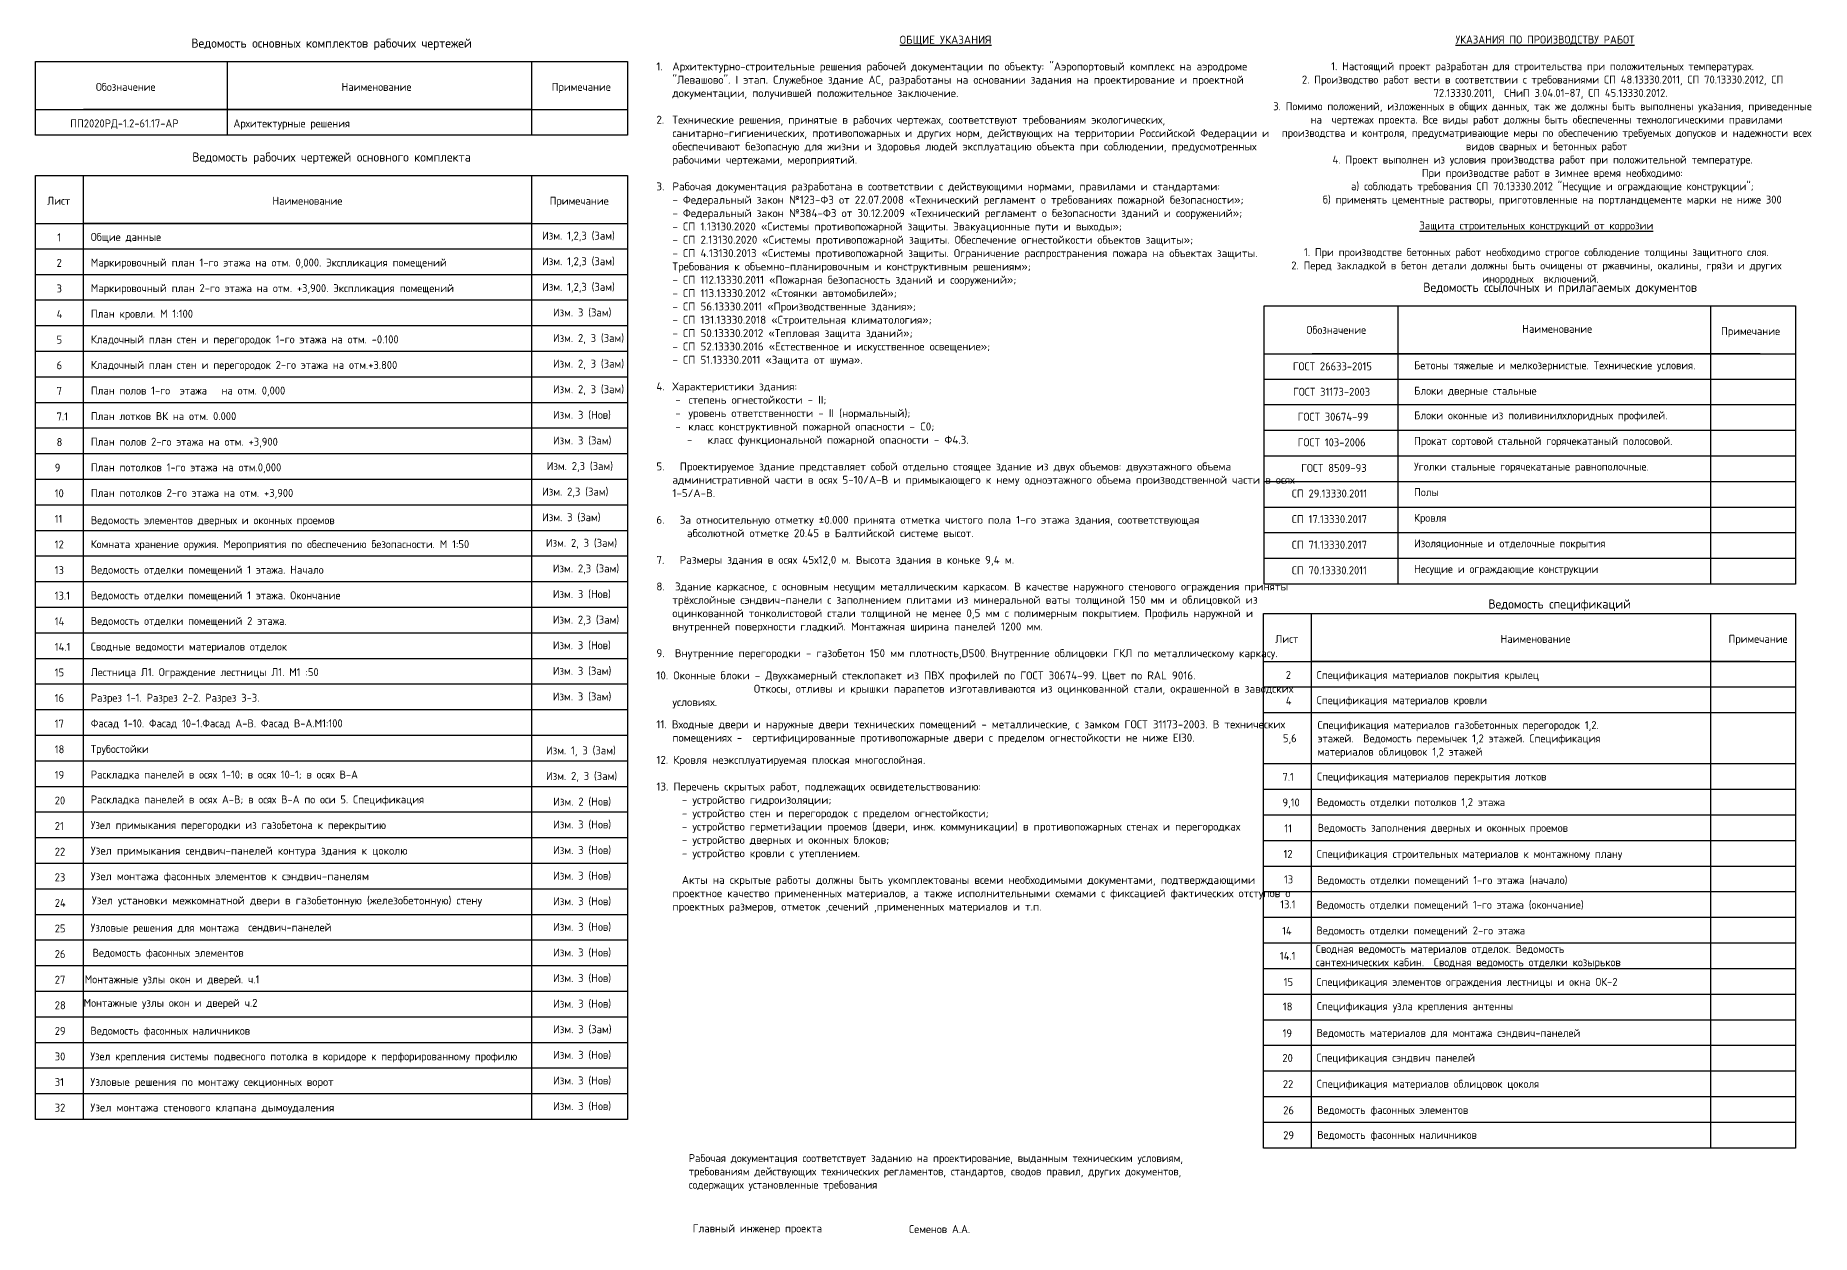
# Model space of a CAD drawing. Header units: inches. Extents: x 2502 to 57995, y 2551 to 40018.
import ezdxf
from ezdxf.enums import TextEntityAlignment as Align

# ---------------------------------------------------------------- set-up
doc = ezdxf.new("R2010")
doc.units = ezdxf.units.IN
doc.header["$MEASUREMENT"] = 0
doc.layers.get('0').update_dxf_attribs({"color": 1, "linetype": 'CONTINUOUS'})
doc.layers.add('A-FLOR-IDEN', color=250, linetype='CONTINUOUS')
doc.layers.add('Линии', color=7, linetype='CONTINUOUS', lineweight=9)
doc.styles.add('GOST-2.304_Type-B', font='GOST_Common.ttf')

msp = doc.modelspace()

# ---------------------------------------------------------------- linework, layer by layer
at = {"layer": 'Линии', "lineweight": 25}
for p, q in [((2502, 39203), (21002, 39203)), ((2502, 37703), (2502, 39203)), ((8502, 37703), (8502, 39203)), ((18002, 39203), (18002, 37703)), ((21002, 39203), (21002, 37703)), ((2502, 37703), (21002, 37703)), ((2502, 36903), (2502, 37703)), ((18002, 37703), (4002, 37703)), ((8502, 36903), (8502, 37703)), ((18002, 37703), (18002, 36903)), ((21002, 37703), (21002, 36903)), ((21002, 36903), (2502, 36903)), ((2502, 35643), (21002, 35643)), ((2502, 34143), (2502, 35643)), ((4002, 34143), (4002, 35643)), ((18002, 35643), (18002, 34143)), ((21002, 35643), (21002, 34143)), ((2502, 34143), (21002, 34143)), ((2502, 6143), (2502, 34143)), ((18002, 34143), (4002, 34143)), ((4002, 6143), (4002, 34143)), ((18002, 34143), (18002, 6143)), ((21002, 34143), (21002, 6143)), ((21002, 33343), (2502, 33343)), ((21002, 32543), (2502, 32543)), ((21002, 31743), (2502, 31743)), ((40891, 31572), (57498, 31572)), ((40891, 30072), (40891, 31572)), ((45077, 30072), (45077, 31572)), ((54838, 31572), (54838, 30072)), ((57498, 31572), (57498, 30072)), ((21002, 30943), (2502, 30943)), ((21002, 30143), (2502, 30143)), ((40891, 30072), (57498, 30072)), ((40891, 22872), (40891, 30072)), ((56391, 30072), (42391, 30072)), ((45077, 22872), (45077, 30072)), ((54838, 30072), (54838, 22872)), ((57498, 30072), (57498, 22872)), ((21002, 29343), (2502, 29343)), ((57498, 29272), (40891, 29272)), ((21002, 28543), (2502, 28543)), ((57498, 28472), (40891, 28472)), ((21002, 27743), (2502, 27743)), ((21002, 27743), (2502, 27743)), ((57498, 27672), (40891, 27672)), ((21002, 26943), (2502, 26943)), ((57498, 26872), (40891, 26872)), ((21002, 26143), (2502, 26143)), ((57498, 26072), (40891, 26072)), ((21002, 25343), (2502, 25343)), ((57498, 25272), (40891, 25272)), ((21002, 24543), (2502, 24543)), ((57498, 24472), (40891, 24472)), ((21002, 23743), (2502, 23743)), ((57498, 23672), (40891, 23672)), ((21002, 22943), (2502, 22943)), ((57498, 22872), (40891, 22872)), ((21002, 22143), (2502, 22143)), ((40876, 21953), (57498, 21953)), ((40876, 20453), (40876, 21953)), ((42376, 20453), (42376, 21953)), ((54838, 21953), (54838, 20453)), ((57498, 21953), (57498, 20453)), ((21002, 21343), (2502, 21343)), ((21002, 20543), (2502, 20543)), ((40876, 20453), (57498, 20453)), ((40876, 5253), (40876, 20453)), ((56376, 20453), (42376, 20453)), ((42376, 5253), (42376, 20453)), ((54838, 20453), (54838, 5253)), ((57498, 20453), (57498, 5253)), ((21002, 19743), (2502, 19743)), ((57498, 19653), (40876, 19653)), ((21002, 18943), (2502, 18943)), ((57498, 18853), (40876, 18853)), ((21002, 18143), (2502, 18143)), ((21002, 17343), (2502, 17343)), ((57498, 17253), (40876, 17253)), ((57498, 17253), (40876, 17253)), ((57498, 17253), (40876, 17253)), ((21002, 16543), (2502, 16543)), ((57498, 16453), (40876, 16453)), ((57498, 16453), (40876, 16453)), ((57498, 16453), (40876, 16453)), ((57498, 16453), (40876, 16453)), ((57498, 16453), (40876, 16453)), ((57498, 16453), (40876, 16453)), ((21002, 15743), (2502, 15743)), ((57498, 15653), (40876, 15653)), ((57498, 15653), (40876, 15653)), ((57498, 15653), (40876, 15653)), ((57498, 15653), (40876, 15653)), ((57498, 15653), (40876, 15653)), ((57498, 15653), (40876, 15653)), ((57498, 15653), (40876, 15653)), ((21002, 14943), (2502, 14943)), ((57498, 14853), (40876, 14853)), ((57498, 14853), (40876, 14853)), ((57498, 14853), (40876, 14853)), ((57498, 14853), (40876, 14853)), ((57498, 14853), (40876, 14853)), ((57498, 14853), (40876, 14853)), ((21002, 14143), (2502, 14143)), ((57498, 14053), (40876, 14053)), ((57498, 14053), (40876, 14053)), ((57498, 14053), (40876, 14053)), ((57498, 14053), (40876, 14053)), ((57498, 14053), (40876, 14053)), ((57498, 14053), (40876, 14053)), ((57498, 14053), (40876, 14053)), ((21002, 13343), (2502, 13343)), ((57498, 13253), (40876, 13253)), ((57498, 13253), (40876, 13253)), ((57498, 13253), (40876, 13253)), ((57498, 13253), (40876, 13253)), ((57498, 13253), (40876, 13253)), ((57498, 13253), (40876, 13253)), ((21002, 12543), (2502, 12543)), ((21002, 12543), (2502, 12543)), ((57498, 12453), (40876, 12453)), ((57498, 12453), (40876, 12453)), ((57498, 12453), (40876, 12453)), ((57498, 12453), (40876, 12453)), ((57498, 12453), (40876, 12453)), ((57498, 12453), (40876, 12453)), ((57498, 12453), (40876, 12453)), ((21002, 11743), (2502, 11743)), ((57498, 11653), (40876, 11653)), ((57498, 11653), (40876, 11653)), ((57498, 11653), (40876, 11653)), ((57498, 11653), (40876, 11653)), ((57498, 11653), (40876, 11653)), ((57498, 11653), (40876, 11653)), ((21002, 10943), (2502, 10943)), ((57498, 10853), (40876, 10853)), ((57498, 10853), (40876, 10853)), ((57498, 10853), (40876, 10853)), ((57498, 10853), (40876, 10853)), ((57498, 10853), (40876, 10853)), ((57498, 10853), (40876, 10853)), ((57498, 10853), (40876, 10853)), ((21002, 10143), (2502, 10143)), ((57498, 10053), (40876, 10053)), ((57498, 10053), (40876, 10053)), ((57498, 10053), (40876, 10053)), ((57498, 10053), (40876, 10053)), ((57498, 10053), (40876, 10053)), ((57498, 10053), (40876, 10053)), ((21002, 9343), (2502, 9343)), ((57498, 9253), (40876, 9253)), ((57498, 9253), (40876, 9253)), ((57498, 9253), (40876, 9253)), ((57498, 9253), (40876, 9253)), ((57498, 9253), (40876, 9253)), ((57498, 9253), (40876, 9253)), ((57498, 9253), (40876, 9253)), ((21002, 8543), (2502, 8543)), ((57498, 8453), (40876, 8453)), ((57498, 8453), (40876, 8453)), ((57498, 8453), (40876, 8453)), ((57498, 8453), (40876, 8453)), ((57498, 8453), (40876, 8453)), ((57498, 8453), (40876, 8453)), ((21002, 7743), (2502, 7743)), ((57498, 7653), (40876, 7653)), ((57498, 7653), (40876, 7653)), ((57498, 7653), (40876, 7653)), ((57498, 7653), (40876, 7653)), ((57498, 7653), (40876, 7653)), ((57498, 7653), (40876, 7653)), ((57498, 7653), (40876, 7653)), ((57498, 7653), (40876, 7653)), ((57498, 7653), (40876, 7653)), ((57498, 7653), (40876, 7653)), ((57498, 7653), (40876, 7653)), ((57498, 7653), (40876, 7653)), ((57498, 7653), (40876, 7653)), ((57498, 7653), (40876, 7653)), ((21002, 6943), (2502, 6943)), ((57498, 6853), (40876, 6853)), ((57498, 6853), (40876, 6853)), ((57498, 6853), (40876, 6853)), ((57498, 6853), (40876, 6853)), ((57498, 6853), (40876, 6853)), ((57498, 6853), (40876, 6853)), ((21002, 6143), (2502, 6143)), ((57498, 6053), (40876, 6053)), ((57498, 6053), (40876, 6053)), ((57498, 6053), (40876, 6053)), ((57498, 6053), (40876, 6053)), ((57498, 6053), (40876, 6053)), ((57498, 6053), (40876, 6053)), ((57498, 6053), (40876, 6053)), ((57498, 5253), (40876, 5253)), ((57498, 5253), (40876, 5253)), ((57498, 5253), (40876, 5253)), ((57498, 5253), (40876, 5253)), ((57498, 5253), (40876, 5253)), ((57498, 5253), (40876, 5253)), ((57498, 5253), (40876, 5253))]:
    msp.add_line(p, q, dxfattribs=at)

# ---------------------------------------------------------------- texts
at = {"color": 0, "insert": (21902, 40011), "char_height": 250, "width": 18075.78, "attachment_point": 1, "style": 'GOST-2.304_Type-B'}
msp.add_mtext('\\pxqc;{\\fISOCPEUR|b0|i0|c204|p34;\\L\\C256;\\c0;ОБЩИЕ УКАЗАНИЯ\\P\\pq*;\\P\\pi-2,l2,t2;\\fISOCPEUR|b0|i0|c0|p34;\\l1.^I\\fISOCPEUR|b0|i0|c204|p34;Архитектурно\\fISOCPEUR|b0|i0|c0|p34;-\\fISOCPEUR|b0|i0|c204|p34;строительные решения рабочей документации по объекту\\fISOCPEUR|b0|i0|c0|p34;: \\fISOCPEUR|b0|i0|c204|p34;"Аэропортовый комплекс на аэродроме "Левашово". I этап. Служебное здание АС, разработаны на основании задания на проектирование и проектной документации, получившей положительное заключение.\\P\\pi0,l0,qc,tz;\\P\\pi-2,l2,q*,t2;2.^IТехнические решения, принятые в рабочих чертежах, соответствуют требованиям экологических, санитарно-гигиенических, противопожарных и других норм, действующих на территории Российской Федерации и обеспечивают безопасную для жизни и здоровья людей эксплуатацию объекта при соблюдении, предусмотренных рабочими чертежами, мероприятий.\\P\\pi0,l0,qc,tz;\\P\\pi-2,l2,q*,t2;3.^IРабочая документация разработана в соответствии с действующими нормами, правилами и стандартами: \\P\\pi0,tz;- Федеральный закон №123-ФЗ от 22.07.2008 «Технический регламент о требованиях пожарной безопасности»;\\P- Федеральный закон №384-ФЗ от 30.12.2009 «Технический регламент о безопасности зданий и сооружений»;\\P- СП 1.13130.2020 «Системы противопожарной защиты. Эвакуационные пути и выходы»;\\P- СП 2.13130.2020 «Системы противопожарной защиты. Обеспечение огнестойкости объектов защиты»;\\P- СП 4.13130.2013 «Системы противопожарной защиты. Ограничение распространения пожара на объектах защиты. Требования к объемно-планировочным и конструктивным решениям»;\\P- СП 112.13330.2011 «Пожарная безопасность зданий и сооружений»;\\P- СП 113.13330.2012 «Стоянки автомобилей»;\\P- СП 56.13330.2011 «Производственные здания»;\\P- СП 131.13330.2018 «Строительная климатология»;\\P- СП 50.13330.2012 «Тепловая защита зданий»;\\P- СП 52.13330.2016 «Естественное и искусственное освещение»;\\P- СП 51.13330.2011 «Защита от шума».\\P\\pi1.1833,l0; \\P\\pi-2,l2,t2;4.^IХарактеристики здания: \\P\\pi2.3625,l0,tz;-^Iстепень огнестойкости - II; \\P-^Iуровень ответственности - II (нормальный);\\P-^Iкласс конструктивной пожарной опасности - C0; \\P\\pi0;      -   класс функциональной пожарной опасности - Ф4.3.\\P\\P\\pi-2,l2;5.   Проектируемое здание представляет собой отдельно стоящее здание из двух объемов: двухэтажного объема административной части в осях 5-10/А-В и примыкающего к нему одноэтажного объема производственной части в осях 1-5/А-В.\\P\\pi0,l0;\\P6.   За относительную отметку %%P0.000 принята отметка чистого пола 1-го этажа здания, соответствующая  \\P      абсолютной отметке 20.45 в Балтийской системе высот.\\P\\P7.   Размеры здания в осях 45х12,0 м. Высота здания в коньке 9,4 м. \\P\\P\\pi-2,l2;8.  Здание каркасное, с основным несущим металлическим каркасом. В качестве наружного стенового ограждения приняты трёхслойные сэндвич-панели с заполнением плитами из минеральной ваты толщиной 150 мм и облицовкой из оцинкованной тонколистовой стали толщиной не менее 0,5 мм с полимерным покрытием. Профиль наружной и внутренней поверхности гладкий. Монтажная ширина панелей 1200 мм.\\P\\P\\pi0,l0,b0.25,a0.25;9.  Внутренние перегородки - газобетон \\fISOCPEUR|b0|i0|c0|p34;150 \\fISOCPEUR|b0|i0|c204|p34;мм плотность,\\fISOCPEUR|b0|i0|c0|p34;D500\\fISOCPEUR|b0|i0|c204|p34;\\H0.66667x;.\\fISOCPEUR|b0|i0|c0|p34; \\fISOCPEUR|b0|i0|c204|p34;\\H1.49999x;Внутренние облицовки ГКЛ по металлическому каркасу.\\P\\H0.66667x;\\P\\pi-2,l2;\\H1.5x;10. Оконные блоки - Двухкамерный стеклопакет из ПВХ профилей по ГОСТ 30674-99. Цвет по \\fISOCPEUR|b0|i0|c0|p34;RAL 9016.\\fISOCPEUR|b0|i0|c204|p34;                                     Откосы, отливы и крышки парапетов изготавливаются из оцинкованной стали, окрашенной в заводских условиях. \\P\\H0.66667x;\\P\\H1.5x;11. Входные двери и наружные двери технических помещений - металлические, с замком ГОСТ 31173-2003. В технических помещениях -  сертифицированные противопожарные двери с пределом огнестойкости не ниже EI30. \\P\\H0.66667x;\\P\\H1.5x;12. Кровля неэксплуатируемая плоская многослойная.\\P\\P13. Перечень скрытых работ, подлежащих освидетельствованию:\\P     - устройство гидроизоляции;\\P     - устройство стен и перегородок с пределом огнестойкости;\\P     - устройство герметизации проемов (двери, инж. коммуникации) в противопожарных стенах и перегородках\\P     - устройство дверных и оконных блоков;\\P     - устройство кровли с утеплением.\\P\\pi0,l0,b0,a0;\\P\\pi-2,l2,b0.25,a0.25;     Акты на скрытые работы должны быть укомплектованы всеми необходимыми документами, подтверждающими проектное качество примененных материалов, а также исполнительными схемами с фиксацией фактических отступов о проектных размеров, отметок ,сечений ,примененных материалов и т.п.}', dxfattribs=at)
at = {"layer": 'A-FLOR-IDEN', "style": 'GOST-2.304_Type-B'}
for s, p in [('Ведомость основных комплектов рабочих чертежей', (11752, 39779)), ('Ведомость рабочих чертежей основного комплекта', (11752, 36220)), ('Ведомость ссылочных и прилагаемых документов', (50141, 32149))]:
    msp.add_text(s, height=285.71, dxfattribs=at).set_placement(p, align=Align.MIDDLE_CENTER)
for s, p in [('ПП2020РД-1.2-61.17-АР', (3588, 37147)), ('Архитектурные решения', (8687, 37147)), ('ГОСТ 26633-2015', (41790, 29555)), ('Бетоны тяжелые и мелкозернистые. Технические условия.', (45578, 29586)), ('ГОСТ 31173-2003', (41798, 28760)), ('Блоки дверные стальные', (45579, 28791)), ('ГОСТ 30674-99', (41943, 27980)), ('Блоки оконные из поливинилхлоридных профилей.', (45578, 28022)), ('ГОСТ 103-2006', (41943, 27180)), ('Прокат сортовой стальной горячекатаный полосовой. ', (45578, 27222)), ('Уголки стальные горячекатаные равнополочные. ', (45578, 26422)), ('ГОСТ 8509-93', (42051, 26380)), ('СП 29.13330.2011', (41757, 25580)), ('Полы', (45578, 25622)), ('СП 17.13330.2017', (41757, 24780)), ('Кровля', (45578, 24822)), ('СП 71.13330.2017', (41757, 23980)), ('Изоляционные и отделочные покрытия', (45578, 24022)), ('СП 70.13330.2011', (41757, 23180)), ('Несущие и ограждающие конструкции', (45578, 23222))]:
    msp.add_text(s, height=250, dxfattribs=at).set_placement(p)
at = {"layer": 'A-FLOR-IDEN', "color": 0, "style": 'GOST-2.304_Type-B'}
msp.add_text('Ведомость спецификаций', height=285.71, dxfattribs=at).set_placement((50126, 22253), align=Align.MIDDLE_CENTER)
for s, p in [('Узловые решения для монтажа ', (6621, 12102)), ('Монтажные узлы окон и дверей. ч.1', (6768, 10490)), ('Монтажные узлы окон и дверей ч.2', (6721, 9755))]:
    msp.add_text(s, height=250, dxfattribs=at).set_placement(p, align=Align.MIDDLE)
at = {"layer": 'A-FLOR-IDEN', "color": 0, "char_height": 250, "attachment_point": 1, "style": 'GOST-2.304_Type-B'}
for s, insert, width in [('\\pxqc;{\\L УКАЗАНИЯ ПО ПРОИЗВОДСТВУ РАБОТ\\P\\pq*;}\\P1. Настоящий проект разработан для строительства при положительных температурах.\\P\\pi-2,l2;2. Производство работ вести в соответствии с требованиями СП 48.13330.2011, СП 70.13330.2012, СП 72.13330.2011,  СНиП 3.04.01-87, СП 45.13330.2012.\\P\\pi-1,l1;3. Помимо положений, изложенных в общих данных, так же должны быть выполнены указания, приведенные на  чертежах проекта. Все виды работ должны быть обеспеченны технологическими правилами производства и контроля, предусматривающие меры по обеспечению требуемых допусков и надежности всех видов сварных и бетонных работ\\P\\pi0,l0;4. Проект выполнен из условия производства работ при положительной температуре.\\P    При производстве работ в зимнее время необходимо:\\P    а) соблюдать требования СП 70.13330.2012 "Несущие и ограждающие конструкции";\\P    б) применять цементные растворы, приготовленные на портландцементе марки не ниже 300', (41082, 40016), 17020.87), ('Обозначение', (4388, 38537), 1956.12), ('Наименование', (12064, 38537), 1956.12), ('Примечание', (18632, 38537), 1956.12), ('Лист', (2868, 34978), 1956.12), ('Наименование', (9904, 34978), 1956.12), ('Примечание', (18567, 34978), 1956.12), ('Изм. 1,2,3 (Зам)', (18331, 33889), 2449.21), ('\\pxqc;{\\LЗащита строительных конструкций от коррозии\\P\\pq*;}\\P1. При производстве бетонных работ необходимо строгое соблюдение толщины защитного слоя.\\P\\pi-1,l1;2. Перед закладкой в бетон детали должны быть очищены от ржавчины, окалины, грязи и других инородных  включений.', (40979, 34207), 16839.17), ('1', (3183, 33838), 200.42), ('Общие данные', (4230, 33848), 9697.98), ('2', (3161, 33038), 200.42), ('Маркировочный план 1-го этажа на отм. 0,000. Экспликация помещений', (4230, 33048), 11831.62), ('Изм. 1,2,3 (Зам)', (18331, 33089), 2449.21), ('3', (3161, 32238), 254.34), ('Маркировочный план 2-го этажа на отм. +3,900. Экспликация помещений', (4230, 32248), 12607.71), ('Изм. 1,2,3 (Зам)', (18331, 32289), 2449.21), ('4', (3161, 31438), 200.42), ('План кровли. М 1:100', (4230, 31448), 9697.98), ('Изм. 3 (Зам)', (18670, 31489), 2449.21), ('5', (3161, 30638), 200.42), ('Кладочный план стен и перегородок 1-го этажа на отм. -0.100', (4230, 30648), 9697.98), ('Изм. 2, 3 (Зам)', (18670, 30689), 2449.21), ('Обозначение', (42213, 30944), 1956.12), ('Наименование', (48956, 30975), 1956.12), ('Примечание', (55168, 30907), 1956.12), ('6', (3161, 29838), 200.42), ('Кладочный план стен и перегородок 2-го этажа на отм.+3.800', (4230, 29848), 10949.49), ('Изм. 2, 3 (Зам)', (18670, 29889), 2449.21), ('7', (3161, 29038), 200.42), ('План полов 1-го  этажа   на отм. 0,000', (4230, 29048), 9697.98), ('Изм. 2, 3 (Зам)', (18670, 29089), 2449.21), ('Изм. 3 (Нов)', (18670, 28289), 2449.21), ('7.1', (3161, 28238), 200.42), ('План лотков ВК на отм. 0.000', (4230, 28248), 9697.98), ('8', (3161, 27438), 200.42), ('План полов 2-го этажа на отм. +3,900', (4230, 27448), 9697.98), ('Изм. 3 (Зам)', (18670, 27489), 2449.21), ('9', (3103, 26638), 200.42), ('План потолков 1-го этажа на отм.0,000', (4230, 26648), 9697.98), ('Изм. 2,3 (Зам)', (18476, 26689), 2449.21), ('10', (3103, 25838), 200.42), ('План потолков 2-го этажа на отм. +3,900', (4230, 25848), 9697.98), ('Изм. 2,3 (Зам)', (18331, 25889), 2449.21), ('11', (3103, 25038), 200.42), ('Ведомость элементов дверных и оконных проемов', (4230, 24996), 13324.19), ('Изм. 3 (Зам)', (18331, 25089), 2449.21), ('12', (3103, 24238), 466.08), ('Комната хранение оружия. Мероприятия по обеспечению безопасности. М 1:50', (4230, 24248), 13146.82), ('Изм. 2, 3 (Зам)', (18451, 24289), 2449.21), ('13', (3103, 23438), 466.08), ('Ведомость отделки помещений 1 этажа. Начало', (4230, 23448), 9697.98), ('Изм. 2,3 (Зам)', (18667, 23489), 2449.21), ('13.1', (3103, 22638), 466.08), ('Ведомость отделки помещений 1 этажа. Окончание', (4230, 22648), 9697.98), ('Изм. 3 (Нов)', (18667, 22689), 2449.21), ('14', (3103, 21838), 200.42), ('Ведомость отделки помещений 2 этажа. ', (4230, 21848), 9697.98), ('Изм. 2,3 (Зам)', (18667, 21889), 2449.21), ('Изм. 3 (Нов)', (18667, 21089), 2449.21), ('Лист', (41241, 21288), 1956.12), ('Наименование', (48277, 21288), 1956.12), ('Примечание', (55403, 21288), 1956.12), ('14.1', (3103, 21038), 200.42), ('Сводные ведомости материалов отделок', (4230, 21048), 9697.98), ('15', (3103, 20238), 200.42), ('Лестница Л1. Ограждение лестницы Л1. М1 :50', (4230, 20248), 9697.98), ('Изм. 3 (Зам)', (18667, 20289), 2449.21), ('2', (41568, 20164), 181.58), ('Спецификация материалов покрытия крылец', (42535, 20157), 9697.98), ('16', (3103, 19438), 200.42), ('Разрез 1-1. Разрез 2-2. Разрез 3-3.', (4230, 19448), 9697.98), ('Изм. 3 (Зам)', (18667, 19489), 2449.21), ('4', (41570, 19352), 181.58), ('Спецификация материалов кровли', (42535, 19371), 9697.98), ('17', (3103, 18638), 200.42), ('Фасад 1-10. Фасад 10-1.Фасад А-В. Фасад В-А.М1:100', (4230, 18648), 9697.98), ('Спецификация материалов газобетонных перегородок 1,2. этажей.  Ведомость перемычек 1,2 этажей. Спецификация материалов облицовок 1,2 этажей', (42562, 18595), 9697.98), ('18', (3103, 17838), 392.6), ('Трубостойки', (4230, 17848), 9697.98), ('Изм. 1, 3 (Зам)', (18454, 17803), 2449.21), ('5,6', (41480, 18182), 181.58), ('19', (3103, 17038), 392.6), ('Раскладка панелей в осях 1-10; в осях 10-1; в осях В-А', (4230, 17048), 9697.98), ('Изм. 2, 3 (Зам)', (18454, 17003), 2449.21), ('7.1', (41464, 16976), 181.58), ('Спецификация материалов перекрытия лотков', (42543, 16986), 9697.98), ('20', (3103, 16238), 392.6), ('Раскладка панелей в осях А-В; в осях В-А по оси 5. Спецификация ', (4230, 16271), 12016.52), ('Изм. 2 (Нов)', (18680, 16203), 2449.21), ('9,10', (41464, 16176), 181.58), ('Ведомость отделки потолков 1,2 этажа', (42543, 16186), 9697.98), ('21', (3103, 15438), 392.6), ('Узел примыкания перегородки из газобетона к перекрытию ', (4230, 15471), 12016.52), ('Изм. 3 (Нов)', (18676, 15489), 2449.21), ('11', (41524, 15365), 200.42), ('Ведомость заполнения дверных и оконных проемов', (42566, 15383), 13324.19), ('22', (3103, 14638), 392.6), ('{\\fISOCPEUR|b0|i0|c204|p34;\\C250;\\c2039583;Узел примыкания сендвич-панелей контура здания к цоколю}', (4230, 14671), 13146.82), ('Изм. 3 (Нов)', (18676, 14689), 2449.21), ('12', (41499, 14566), 181.58), ('Спецификация строительных материалов к монтажному плану', (42535, 14567), 9697.98), ('Изм. 3 (Нов)', (18676, 13889), 2449.21), ('23', (3103, 13838), 392.6), ('{\\fISOCPEUR|b0|i0|c204|p34;\\C250;\\c2039583;Узел монтажа фасонных элементов к сэндвич-панелям}', (4230, 13871), 13146.82), ('13', (41513, 13772), 200.42), ('Ведомость отделки помещений 1-го этажа (начало)', (42544, 13749), 9697.98), ('24', (3103, 13038), 392.6), ('{\\fISOCPEUR|b0|i0|c204|p34;\\C256;Узел установки межкомнатной двери в газобетонную (железобетонную) стену}', (4263, 13115), 16332.97), ('Изм. 3 (Нов)', (18676, 13089), 2449.21), ('13.1', (41395, 12992), 200.42), ('Ведомость отделки помещений 1-го этажа (окончание)', (42531, 12977), 9697.98), ('25', (3103, 12238), 392.6), ('сендвич-панелей', (9149, 12274), 16332.97), ('Изм. 3 (Нов)', (18676, 12289), 2449.21), ('14', (41454, 12165), 181.58), ('Ведомость отделки помещений 2-го этажа', (42525, 12175), 9697.98), ('26', (3103, 11438), 392.6), ('Ведомость фасонных элементов', (4285, 11479), 16332.97), ('Изм. 3 (Нов)', (18676, 11489), 2449.21), ('14.1', (41384, 11382), 181.58), ('Сводная ведомость материалов отделок. Ведомость сантехнических кабин.  Сводная ведомость отделки козырьков', (42507, 11598), 9697.98), ('27', (3103, 10638), 392.6), ('Изм. 3 (Нов)', (18676, 10689), 2449.21), ('15', (41502, 10564), 181.58), ('Спецификация элементов ограждения лестницы и окна ОК-2', (42525, 10568), 9697.98), ('28', (3103, 9838), 392.6), ('Изм. 3 (Нов)', (18676, 9889), 2449.21), ('18', (41478, 9799), 181.58), ('Спецификация узла крепления антенны', (42539, 9810), 9697.98), ('29', (3103, 9038), 392.6), ('Ведомость фасонных наличников', (4217, 9043), 6925), ('Изм. 3 (Зам)', (18676, 9089), 2449.21), ('19', (41468, 8963), 181.58), ('Ведомость материалов для монтажа сэндвич-панелей', (42529, 8973), 9697.98), ('30', (3103, 8238), 392.6), ('Узел крепления системы подвесного потолка в коридоре к перфорированному профилю', (4217, 8243), 13607.55), ('Изм. 3 (Нов)', (18676, 8289), 2449.21), ('20', (41462, 8192), 181.58), ('20', (41462, 8192), 181.58), ('Спецификация сэндвич панелей ', (42523, 8202), 9697.98), ('31', (3103, 7438), 392.6), ('{\\fISOCPEUR|b0|i0|c204|p34;\\C256;Узловые решения по монтажу секционных ворот}', (4217, 7443), 13607.55), ('Изм. 3 (Нов)', (18676, 7489), 2449.21), ('22', (41476, 7373), 181.58), ('Спецификация материалов облицовок цоколя', (42537, 7383), 9697.98), ('Изм. 3 (Нов)', (18676, 6689), 2449.21), ('32', (3103, 6638), 392.6), ('{\\fISOCPEUR|b0|i0|c204|p34;\\C256;Узел монтажа стенового клапана дымоудаления}', (4217, 6643), 13607.55), ('26', (41488, 6557), 181.58), ('Ведомость фасонных элементов', (42549, 6567), 9697.98), ('29', (41488, 5777), 181.58), ('Ведомость фасонных наличников', (42549, 5787), 9697.98), ('Рабочая документация соответствует заданию на проектирование, выданным техническим условиям, требованиям действующих технических регламентов, стандартов, сводов правил, других документов, содержащих установленные требования ', (22913, 5063), 16839.17), ('Главный инженер проекта', (23039, 2868), 16839.17), ('Семенов А.А.', (29799, 2844), 16839.17)]:
    msp.add_mtext(s, dxfattribs=dict(at, insert=insert, width=width))

doc.saveas('drawing.dxf')
